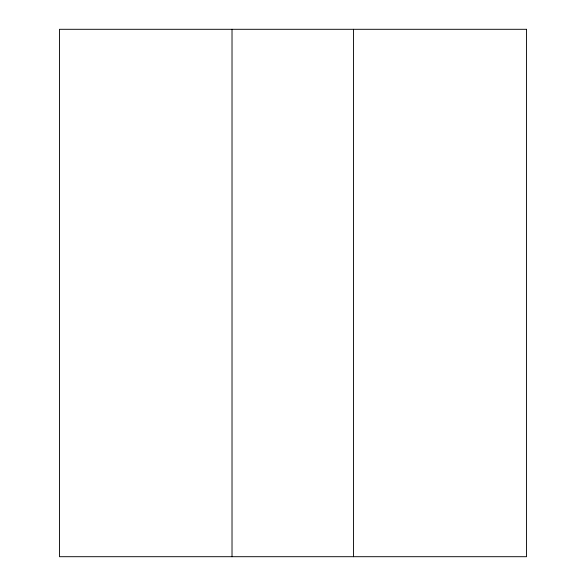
<?xml version="1.0" encoding="UTF-8"?>
<svg xmlns="http://www.w3.org/2000/svg" width="586" height="586" viewBox="0 0 586 586"><rect width="100%" height="100%" fill="white"/><g stroke="black" fill="none" stroke-linecap="round" stroke-linejoin="round"><path stroke-width="0.88" d="M353.483 29.3L353.483 556.7M232.019 29.3L232.019 556.7M526.521 29.3L59.479 29.3L59.479 556.7L526.521 556.7L526.521 29.3"/></g></svg>
